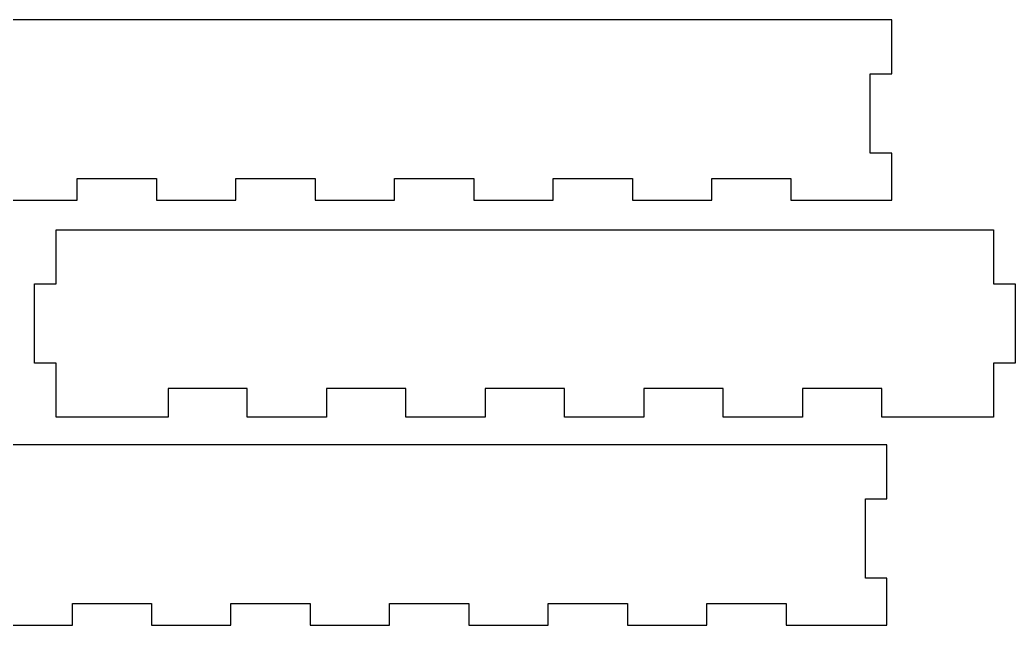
# Model space of a CAD drawing. Extents: x -49 to 228, y 26 to 250.
# Drawn here: x 89.6 to 227.7, y 166 to 250 of the extents above; entities that cross this region are included whole.
import ezdxf

# ---------------------------------------------------------------- set-up
doc = ezdxf.new("R2010")
doc.units = 0
doc.layers.add('Ebene_1', color=7, linetype='CONTINUOUS')

msp = doc.modelspace()

# ---------------------------------------------------------------- linework, layer by layer
at = {"layer": 'Ebene_1', "color": 1}
for p, q in [((210.568, 250.015562), (-48.432, 250.015562)), ((210.568, 242.515577), (210.568, 250.015562)), ((207.568128, 231.515551), (207.568128, 242.515577)), ((207.568128, 242.515577), (210.568, 242.515577)), ((210.568, 231.515551), (207.568128, 231.515551)), ((210.568, 225.016008), (210.568, 231.515551)), ((97.568126, 228.015563), (108.568125, 228.015563)), ((97.568126, 225.016008), (97.568126, 228.015563)), ((108.568125, 228.015563), (108.568125, 225.016008)), ((119.568124, 228.015563), (130.568123, 228.015563)), ((119.568124, 225.016008), (119.568124, 228.015563)), ((130.568123, 228.015563), (130.568123, 225.016008)), ((141.568122, 228.015563), (152.568129, 228.015563)), ((141.568122, 225.016008), (141.568122, 228.015563)), ((152.568129, 228.015563), (152.568129, 225.016008)), ((163.568129, 228.015563), (174.568128, 228.015563)), ((163.568129, 225.016008), (163.568129, 228.015563)), ((174.568128, 228.015563), (174.568128, 225.016008)), ((185.56813, 228.015563), (196.568129, 228.015563)), ((185.56813, 225.016008), (185.56813, 228.015563)), ((196.568129, 228.015563), (196.568129, 225.016008)), ((86.568127, 225.016008), (97.568126, 225.016008)), ((108.568125, 225.016008), (119.568124, 225.016008)), ((130.568123, 225.016008), (141.568122, 225.016008)), ((152.568129, 225.016008), (163.568129, 225.016008)), ((174.568128, 225.016008), (185.56813, 225.016008)), ((196.568129, 225.016008), (210.568, 225.016008)), ((94.65704, 213.390325), (94.65704, 220.890326)), ((94.65704, 220.890326), (224.657042, 220.890326)), ((224.657042, 220.890326), (224.657042, 213.390325)), ((91.657001, 202.390323), (91.657001, 213.390325)), ((91.657001, 213.390325), (94.65704, 213.390325)), ((224.657042, 213.390325), (227.657001, 213.390325)), ((227.657001, 213.390325), (227.657001, 202.390323)), ((94.65704, 202.390323), (91.657001, 202.390323)), ((94.65704, 194.890323), (94.65704, 202.390323)), ((227.657001, 202.390323), (224.657042, 202.390323)), ((224.657042, 202.390323), (224.657042, 194.890323)), ((121.15704, 198.890322), (110.15704, 198.890322)), ((110.15704, 198.890322), (110.15704, 194.890323)), ((121.15704, 194.890323), (121.15704, 198.890322)), ((143.157041, 198.890322), (132.157039, 198.890322)), ((132.157039, 198.890322), (132.157039, 194.890323)), ((143.157041, 194.890323), (143.157041, 198.890322)), ((165.157039, 198.890322), (154.15704, 198.890322)), ((154.15704, 198.890322), (154.15704, 194.890323)), ((165.157039, 194.890323), (165.157039, 198.890322)), ((187.15704, 198.890322), (176.157041, 198.890322)), ((176.157041, 198.890322), (176.157041, 194.890323)), ((187.15704, 194.890323), (187.15704, 198.890322)), ((209.157041, 198.890322), (198.157039, 198.890322)), ((198.157039, 198.890322), (198.157039, 194.890323)), ((209.157041, 194.890323), (209.157041, 198.890322)), ((99.157041, 194.890323), (94.65704, 194.890323)), ((110.15704, 194.890323), (99.157041, 194.890323)), ((132.157039, 194.890323), (121.15704, 194.890323)), ((154.15704, 194.890323), (143.157041, 194.890323)), ((176.157041, 194.890323), (165.157039, 194.890323)), ((198.157039, 194.890323), (187.15704, 194.890323)), ((224.657042, 194.890323), (209.157041, 194.890323)), ((209.885063, 191.045861), (-49.114938, 191.045861)), ((209.885063, 183.545876), (209.885063, 191.045861)), ((206.885191, 172.54585), (206.885191, 183.545876)), ((206.885191, 183.545876), (209.885063, 183.545876)), ((209.885063, 172.54585), (206.885191, 172.54585)), ((209.885063, 166.046307), (209.885063, 172.54585)), ((96.885188, 169.045862), (107.885188, 169.045862)), ((96.885188, 166.046307), (96.885188, 169.045862)), ((107.885188, 169.045862), (107.885188, 166.046307)), ((118.885187, 169.045862), (129.885186, 169.045862)), ((118.885187, 166.046307), (118.885187, 169.045862)), ((129.885186, 169.045862), (129.885186, 166.046307)), ((140.885185, 169.045862), (151.885192, 169.045862)), ((140.885185, 166.046307), (140.885185, 169.045862)), ((151.885192, 169.045862), (151.885192, 166.046307)), ((162.885191, 169.045862), (173.885191, 169.045862)), ((162.885191, 166.046307), (162.885191, 169.045862)), ((173.885191, 169.045862), (173.885191, 166.046307)), ((184.885192, 169.045862), (195.885192, 169.045862)), ((184.885192, 166.046307), (184.885192, 169.045862)), ((195.885192, 169.045862), (195.885192, 166.046307)), ((85.885189, 166.046307), (96.885188, 166.046307)), ((107.885188, 166.046307), (118.885187, 166.046307)), ((129.885186, 166.046307), (140.885185, 166.046307)), ((151.885192, 166.046307), (162.885191, 166.046307)), ((173.885191, 166.046307), (184.885192, 166.046307)), ((195.885192, 166.046307), (209.885063, 166.046307))]:
    msp.add_line(p, q, dxfattribs=at)

doc.saveas('drawing.dxf')
